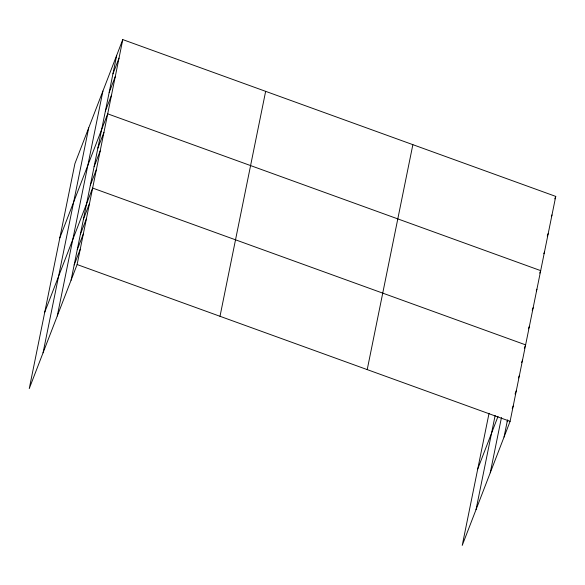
<?xml version="1.0" encoding="UTF-8"?>
<svg xmlns="http://www.w3.org/2000/svg" width="585" height="585" viewBox="0 0 585 585"><rect width="100%" height="100%" fill="white"/><g stroke="black" fill="none" stroke-linecap="round" stroke-linejoin="round"><path stroke-width="0.88" d="M43.049 352.835L88.701 127.888M57.264 315.995L102.916 91.048M71.063 280.237L116.707 55.29M122.77 39.597L74.902 163.646L29.25 388.594L77.118 264.544L122.77 39.597L555.75 196.406L510.098 421.354L462.23 545.403L489.053 413.244M220.004 316.295L265.648 91.348M367.212 369.61L412.864 144.663M476.029 509.645L495.137 415.489M490.245 472.804L501.455 417.566M504.043 437.046L507.495 420.052M112.942 73.849L119.004 58.156M109.176 92.408L115.23 76.715M105.41 110.967L111.464 95.275M59.838 237.876L107.698 113.834L540.686 270.636L539.728 273.115M97.878 148.085L103.933 132.393M94.112 166.645L100.167 150.952M90.346 185.196L96.401 169.504M44.774 312.112L92.635 188.063L525.622 344.872L524.343 348.177M83.479 219.053L89.534 203.361M80.372 234.351L86.426 218.658M77.271 249.649L83.326 233.956M74.163 264.946L80.218 249.254M554.792 198.885L555.75 196.406M551.348 216.618L551.984 214.966M547.26 236.004L548.218 233.525M543.816 253.729L544.452 252.084M536.284 290.847L536.92 289.195M532.196 310.233L533.154 307.754M528.43 328.792L529.388 326.313M477.755 468.921L498.01 416.418M521.557 362.649L522.515 360.17M518.456 377.939L519.414 375.468M515.034 394.063L516.306 390.758M507.151 421.748L507.787 420.096M512.248 408.535L513.206 406.056M77.118 264.544L510.098 421.354"/></g></svg>
